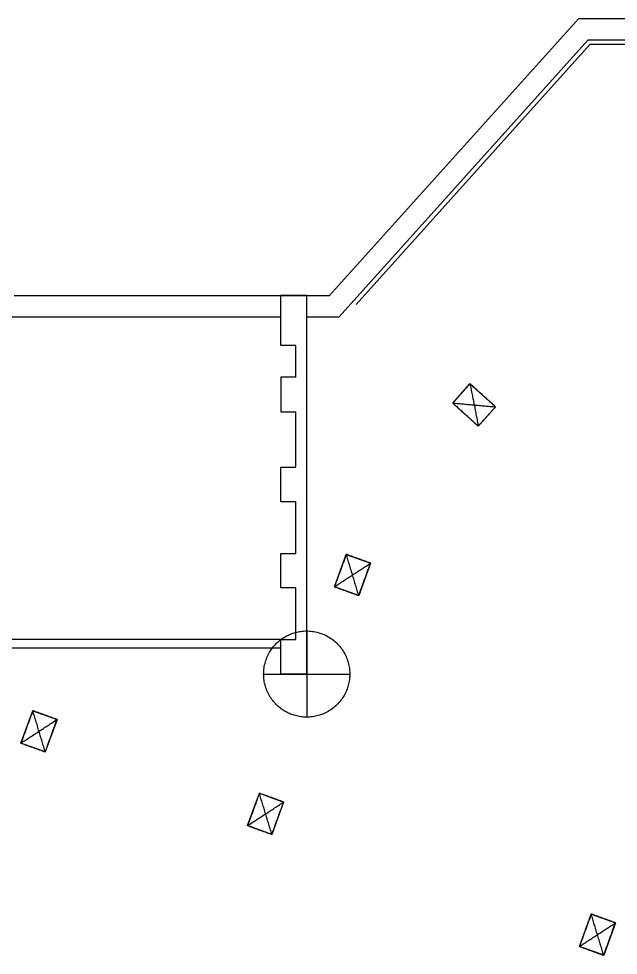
# Model space of a CAD drawing. Header units: millimetres. Extents: x -121354 to 132141, y -64344 to 350.
# Drawn here: x 50328 to 64250, y -23263 to -1525 of the extents above; entities that cross this region are included whole.
import ezdxf

# ---------------------------------------------------------------- set-up
doc = ezdxf.new("R2010")
doc.units = ezdxf.units.MM
for name, color, linetype in [('_wall_base006', 7, 'CONTINUOUS'), ('_wall_base029', 7, 'CONTINUOUS'), ('_wall_base031', 7, 'CONTINUOUS'), ('_wall_base038', 7, 'CONTINUOUS'), ('_wall_base039', 7, 'CONTINUOUS'), ('_wall_base078', 7, 'CONTINUOUS'), ('_wall_base101', 7, 'CONTINUOUS'), ('_wall_base103', 7, 'CONTINUOUS'), ('_wall_base110', 7, 'CONTINUOUS'), ('_wall_base111', 7, 'CONTINUOUS'), ('Block_101ë™_ìƒë¶€ê³¨ì¡°B3_0108', 7, 'CONTINUOUS'), ('Block_BPOINT', 7, 'CONTINUOUS'), ('Block_C_600X806', 7, 'CONTINUOUS'), ('Block_C_600X829', 7, 'CONTINUOUS'), ('Block_C_600X831', 7, 'CONTINUOUS'), ('Block_C_600X838', 7, 'CONTINUOUS'), ('Block_C_600X839', 7, 'CONTINUOUS'), ('Line018', 7, 'CONTINUOUS'), ('Line026', 7, 'CONTINUOUS'), ('Line029', 7, 'CONTINUOUS'), ('Line040', 7, 'CONTINUOUS'), ('Line041', 7, 'CONTINUOUS'), ('Line243', 7, 'CONTINUOUS'), ('Line244', 7, 'CONTINUOUS'), ('Line246', 7, 'CONTINUOUS'), ('Line247', 7, 'CONTINUOUS'), ('Line248', 7, 'CONTINUOUS'), ('Line249', 7, 'CONTINUOUS'), ('Line252', 7, 'CONTINUOUS'), ('Line253', 7, 'CONTINUOUS'), ('Line754', 7, 'CONTINUOUS'), ('Line755', 7, 'CONTINUOUS'), ('Line756', 7, 'CONTINUOUS'), ('Line758', 7, 'CONTINUOUS'), ('Line760', 7, 'CONTINUOUS'), ('Line763', 7, 'CONTINUOUS'), ('Polyline028', 7, 'CONTINUOUS'), ('Polyline029', 7, 'CONTINUOUS'), ('Polyline030', 7, 'CONTINUOUS'), ('Polyline032', 7, 'CONTINUOUS')]:
    doc.layers.add(name, color=color, linetype=linetype)

msp = doc.modelspace()

# ---------------------------------------------------------------- linework, layer by layer
at = {"layer": '_wall_base006'}
for p, q in [((63348, -23058), (63621, -22306)), ((63621, -22306), (64185, -22511)), ((64185, -22511), (63912, -23263)), ((63912, -23263), (63348, -23058))]:
    msp.add_line(p, q, dxfattribs=at)
at = {"layer": '_wall_base029'}
for p, q in [((57660, -14709), (57934, -13957)), ((57934, -13957), (58498, -14163)), ((58498, -14163), (58224, -14914)), ((58224, -14914), (57660, -14709))]:
    msp.add_line(p, q, dxfattribs=at)
at = {"layer": '_wall_base031'}
for p, q in [((60406, -10445), (60807, -9999)), ((60807, -9999), (61402, -10534)), ((61000, -10980), (60406, -10445)), ((61402, -10534), (61000, -10980))]:
    msp.add_line(p, q, dxfattribs=at)
at = {"layer": '_wall_base038'}
for p, q in [((55642, -20253), (55916, -19502)), ((55916, -19502), (56480, -19707)), ((56480, -19707), (56206, -20458)), ((56206, -20458), (55642, -20253))]:
    msp.add_line(p, q, dxfattribs=at)
at = {"layer": '_wall_base039'}
for p, q in [((50380, -18338), (50654, -17586)), ((50654, -17586), (51217, -17791)), ((51217, -17791), (50944, -18543)), ((50944, -18543), (50380, -18338))]:
    msp.add_line(p, q, dxfattribs=at)
at = {"layer": '_wall_base078'}
for p, q in [((63348, -23058), (63621, -22306)), ((63621, -22306), (64185, -22511)), ((64185, -22511), (63912, -23263)), ((63912, -23263), (63348, -23058))]:
    msp.add_line(p, q, dxfattribs=at)
at = {"layer": '_wall_base101'}
for p, q in [((57660, -14709), (57934, -13957)), ((57934, -13957), (58498, -14163)), ((58498, -14163), (58224, -14914)), ((58224, -14914), (57660, -14709))]:
    msp.add_line(p, q, dxfattribs=at)
at = {"layer": '_wall_base103'}
for p, q in [((60406, -10445), (60807, -9999)), ((60807, -9999), (61402, -10534)), ((61000, -10980), (60406, -10445)), ((61402, -10534), (61000, -10980))]:
    msp.add_line(p, q, dxfattribs=at)
at = {"layer": '_wall_base110'}
for p, q in [((55642, -20253), (55916, -19502)), ((55916, -19502), (56480, -19707)), ((56480, -19707), (56206, -20458)), ((56206, -20458), (55642, -20253))]:
    msp.add_line(p, q, dxfattribs=at)
at = {"layer": '_wall_base111'}
for p, q in [((50380, -18338), (50654, -17586)), ((50654, -17586), (51217, -17791)), ((51217, -17791), (50944, -18543)), ((50944, -18543), (50380, -18338))]:
    msp.add_line(p, q, dxfattribs=at)
at = {"layer": 'Block_101ë™_ìƒë¶€ê³¨ì¡°B3_0108'}
for points in [[(57015, -7946), (56415, -7946)], [(56415, -9106), (56415, -7946)], [(57015, -16736), (57015, -7946)], [(56765, -9106), (56415, -9106)], [(56765, -9846), (56765, -9106)], [(56765, -9846), (56415, -9846)], [(56415, -9846), (56415, -10646)], [(56415, -10646), (56765, -10646)], [(56765, -11936), (56765, -10646)], [(56415, -12736), (56415, -11936)], [(56415, -11936), (56765, -11936)], [(56765, -12736), (56415, -12736)], [(56765, -13936), (56765, -12736)], [(56415, -14736), (56415, -13936)], [(56415, -13936), (56765, -13936)], [(56765, -14736), (56415, -14736)], [(56765, -15936), (56765, -14736)], [(56415, -16736), (56415, -15936)], [(56415, -15936), (56765, -15936)], [(57015, -16736), (56415, -16736)]]:
    msp.add_open_spline(points, degree=1, dxfattribs=at)
at = {"layer": 'Block_BPOINT'}
msp.add_open_spline([(58015, -16736), (58015, -16699), (58013, -16662), (58009, -16624), (58005, -16586), (57998, -16547), (57989, -16508), (57980, -16468), (57968, -16428), (57953, -16388), (57938, -16348), (57920, -16309), (57900, -16269), (57879, -16230), (57855, -16191), (57829, -16154), (57802, -16117), (57772, -16080), (57740, -16046), (57707, -16012), (57672, -15980), (57634, -15950), (57597, -15921), (57557, -15894), (57515, -15870), (57473, -15845), (57430, -15824), (57386, -15807), (57341, -15789), (57296, -15775), (57250, -15764), (57204, -15752), (57158, -15745), (57112, -15740), (57066, -15736), (57021, -15735), (56977, -15736), (56932, -15738), (56889, -15743), (56847, -15750), (56805, -15757), (56764, -15767), (56726, -15778), (56687, -15790), (56650, -15804), (56615, -15819), (56580, -15835), (56546, -15852), (56515, -15870), (56484, -15888), (56453, -15908), (56422, -15931), (56391, -15953), (56360, -15979), (56331, -16006), (56301, -16034), (56273, -16064), (56246, -16097), (56218, -16130), (56193, -16165), (56169, -16203), (56145, -16240), (56124, -16280), (56105, -16322), (56086, -16364), (56069, -16408), (56056, -16453), (56043, -16498), (56032, -16545), (56025, -16592), (56019, -16639), (56015, -16687), (56015, -16736), (56015, -16784), (56019, -16832), (56025, -16879), (56032, -16927), (56043, -16973), (56056, -17018), (56069, -17064), (56086, -17107), (56105, -17149), (56124, -17191), (56145, -17231), (56169, -17269), (56193, -17306), (56218, -17341), (56246, -17374), (56273, -17407), (56301, -17437), (56331, -17465), (56360, -17493), (56391, -17518), (56422, -17541), (56453, -17563), (56484, -17584), (56515, -17602), (56546, -17620), (56580, -17637), (56615, -17652), (56650, -17667), (56687, -17681), (56726, -17693), (56764, -17704), (56805, -17714), (56847, -17721), (56889, -17728), (56932, -17733), (56977, -17735), (57021, -17737), (57066, -17735), (57112, -17731), (57158, -17726), (57204, -17719), (57250, -17708), (57296, -17697), (57341, -17682), (57386, -17664), (57430, -17647), (57473, -17626), (57515, -17602), (57557, -17578), (57597, -17550), (57634, -17521), (57672, -17491), (57707, -17459), (57740, -17425), (57772, -17391), (57802, -17355), (57829, -17317), (57855, -17280), (57879, -17241), (57900, -17202), (57920, -17163), (57938, -17123), (57953, -17083), (57968, -17043), (57980, -17003), (57989, -16963), (57998, -16924), (58005, -16885), (58009, -16847), (58013, -16809), (58015, -16772), (58015, -16736)], degree=3, knots=[0, 0, 0, 0, 0.1309, 0.1309, 0.1309, 0.261799, 0.261799, 0.261799, 0.392699, 0.392699, 0.392699, 0.523599, 0.523599, 0.523599, 0.654498, 0.654498, 0.654498, 0.785398, 0.785398, 0.785398, 0.916298, 0.916298, 0.916298, 1.047198, 1.047198, 1.047198, 1.178097, 1.178097, 1.178097, 1.308997, 1.308997, 1.308997, 1.439897, 1.439897, 1.439897, 1.570796, 1.570796, 1.570796, 1.701696, 1.701696, 1.701696, 1.832596, 1.832596, 1.832596, 1.963495, 1.963495, 1.963495, 2.094395, 2.094395, 2.094395, 2.225295, 2.225295, 2.225295, 2.356194, 2.356194, 2.356194, 2.487094, 2.487094, 2.487094, 2.617994, 2.617994, 2.617994, 2.748894, 2.748894, 2.748894, 2.879793, 2.879793, 2.879793, 3.010693, 3.010693, 3.010693, 3.141593, 3.141593, 3.141593, 3.272492, 3.272492, 3.272492, 3.403392, 3.403392, 3.403392, 3.534292, 3.534292, 3.534292, 3.665191, 3.665191, 3.665191, 3.796091, 3.796091, 3.796091, 3.926991, 3.926991, 3.926991, 4.057891, 4.057891, 4.057891, 4.18879, 4.18879, 4.18879, 4.31969, 4.31969, 4.31969, 4.45059, 4.45059, 4.45059, 4.581489, 4.581489, 4.581489, 4.712389, 4.712389, 4.712389, 4.843289, 4.843289, 4.843289, 4.974188, 4.974188, 4.974188, 5.105088, 5.105088, 5.105088, 5.235988, 5.235988, 5.235988, 5.366887, 5.366887, 5.366887, 5.497787, 5.497787, 5.497787, 5.628687, 5.628687, 5.628687, 5.759587, 5.759587, 5.759587, 5.890486, 5.890486, 5.890486, 6.021386, 6.021386, 6.021386, 6.152286, 6.152286, 6.152286, 6.283185, 6.283185, 6.283185, 6.283185], dxfattribs=at)
for points in [[(57015, -15736), (57015, -17736)], [(56015, -16736), (58015, -16736)]]:
    msp.add_open_spline(points, degree=1, dxfattribs=at)
at = {"layer": 'Block_C_600X806'}
for points in [[(63621, -22306), (63348, -23058)], [(63912, -23263), (63621, -22306)], [(64185, -22511), (63621, -22306)], [(63348, -23058), (64185, -22511)], [(63912, -23263), (64185, -22511)], [(63348, -23058), (63912, -23263)]]:
    msp.add_open_spline(points, degree=1, dxfattribs=at)
at = {"layer": 'Block_C_600X829'}
for points in [[(57934, -13957), (57660, -14709)], [(58224, -14914), (57934, -13957)], [(58498, -14163), (57934, -13957)], [(57660, -14709), (58498, -14163)], [(58224, -14914), (58498, -14163)], [(57660, -14709), (58224, -14914)]]:
    msp.add_open_spline(points, degree=1, dxfattribs=at)
at = {"layer": 'Block_C_600X831'}
for points in [[(60807, -9999), (60406, -10445)], [(60807, -9999), (61000, -10980)], [(61402, -10534), (60807, -9999)], [(60406, -10445), (61402, -10534)], [(60406, -10445), (61000, -10980)], [(61000, -10980), (61402, -10534)]]:
    msp.add_open_spline(points, degree=1, dxfattribs=at)
at = {"layer": 'Block_C_600X838'}
for points in [[(55916, -19502), (55642, -20253)], [(56206, -20458), (55916, -19502)], [(56480, -19707), (55916, -19502)], [(55642, -20253), (56480, -19707)], [(56206, -20458), (56480, -19707)], [(55642, -20253), (56206, -20458)]]:
    msp.add_open_spline(points, degree=1, dxfattribs=at)
at = {"layer": 'Block_C_600X839'}
for points in [[(50654, -17586), (50380, -18338)], [(50944, -18543), (50654, -17586)], [(51217, -17791), (50654, -17586)], [(50380, -18338), (51217, -17791)], [(50944, -18543), (51217, -17791)], [(50380, -18338), (50944, -18543)]]:
    msp.add_open_spline(points, degree=1, dxfattribs=at)
at = {"layer": 'Line018'}
msp.add_line((110624, -1525), (63324, -1525), dxfattribs=at)
at = {"layer": 'Line026'}
msp.add_line((50225, -7946), (57543, -7946), dxfattribs=at)
at = {"layer": 'Line029'}
msp.add_line((57543, -7946), (63324, -1525), dxfattribs=at)
at = {"layer": 'Line040'}
msp.add_line((56415, -16136), (49925, -16136), dxfattribs=at)
at = {"layer": 'Line041'}
msp.add_line((56415, -15936), (49925, -15936), dxfattribs=at)
at = {"layer": 'Line243'}
msp.add_line((57015, -7946), (56415, -7946), dxfattribs=at)
at = {"layer": 'Line244'}
msp.add_line((56765, -9106), (56415, -9106), dxfattribs=at)
at = {"layer": 'Line246'}
msp.add_line((56765, -15936), (56765, -14736), dxfattribs=at)
at = {"layer": 'Line247'}
msp.add_line((57015, -16736), (57015, -7946), dxfattribs=at)
at = {"layer": 'Line248'}
msp.add_line((56765, -9846), (56765, -9106), dxfattribs=at)
at = {"layer": 'Line249'}
msp.add_line((56765, -11936), (56765, -10646), dxfattribs=at)
at = {"layer": 'Line252'}
msp.add_line((56765, -13936), (56765, -12736), dxfattribs=at)
at = {"layer": 'Line253'}
msp.add_line((56415, -9106), (56415, -7946), dxfattribs=at)
at = {"layer": 'Line754'}
msp.add_line((50125, -8446), (56415, -8446), dxfattribs=at)
at = {"layer": 'Line755'}
msp.add_line((57765, -8446), (63546, -2025), dxfattribs=at)
at = {"layer": 'Line756'}
msp.add_line((57015, -8446), (57765, -8446), dxfattribs=at)
at = {"layer": 'Line758'}
msp.add_line((58162, -8155), (63591, -2125), dxfattribs=at)
at = {"layer": 'Line760'}
msp.add_line((72294, -2125), (63591, -2125), dxfattribs=at)
at = {"layer": 'Line763'}
msp.add_line((72294, -2025), (63546, -2025), dxfattribs=at)
at = {"layer": 'Polyline028'}
for p, q in [((56415, -16736), (56415, -15936)), ((56415, -15936), (56765, -15936)), ((57015, -16736), (56415, -16736))]:
    msp.add_line(p, q, dxfattribs=at)
at = {"layer": 'Polyline029'}
for p, q in [((56765, -9846), (56415, -9846)), ((56415, -9846), (56415, -10646)), ((56415, -10646), (56765, -10646))]:
    msp.add_line(p, q, dxfattribs=at)
at = {"layer": 'Polyline030'}
for p, q in [((56415, -12736), (56415, -11936)), ((56415, -11936), (56765, -11936)), ((56765, -12736), (56415, -12736))]:
    msp.add_line(p, q, dxfattribs=at)
at = {"layer": 'Polyline032'}
for p, q in [((56415, -14736), (56415, -13936)), ((56415, -13936), (56765, -13936)), ((56765, -14736), (56415, -14736))]:
    msp.add_line(p, q, dxfattribs=at)

doc.saveas('drawing.dxf')
